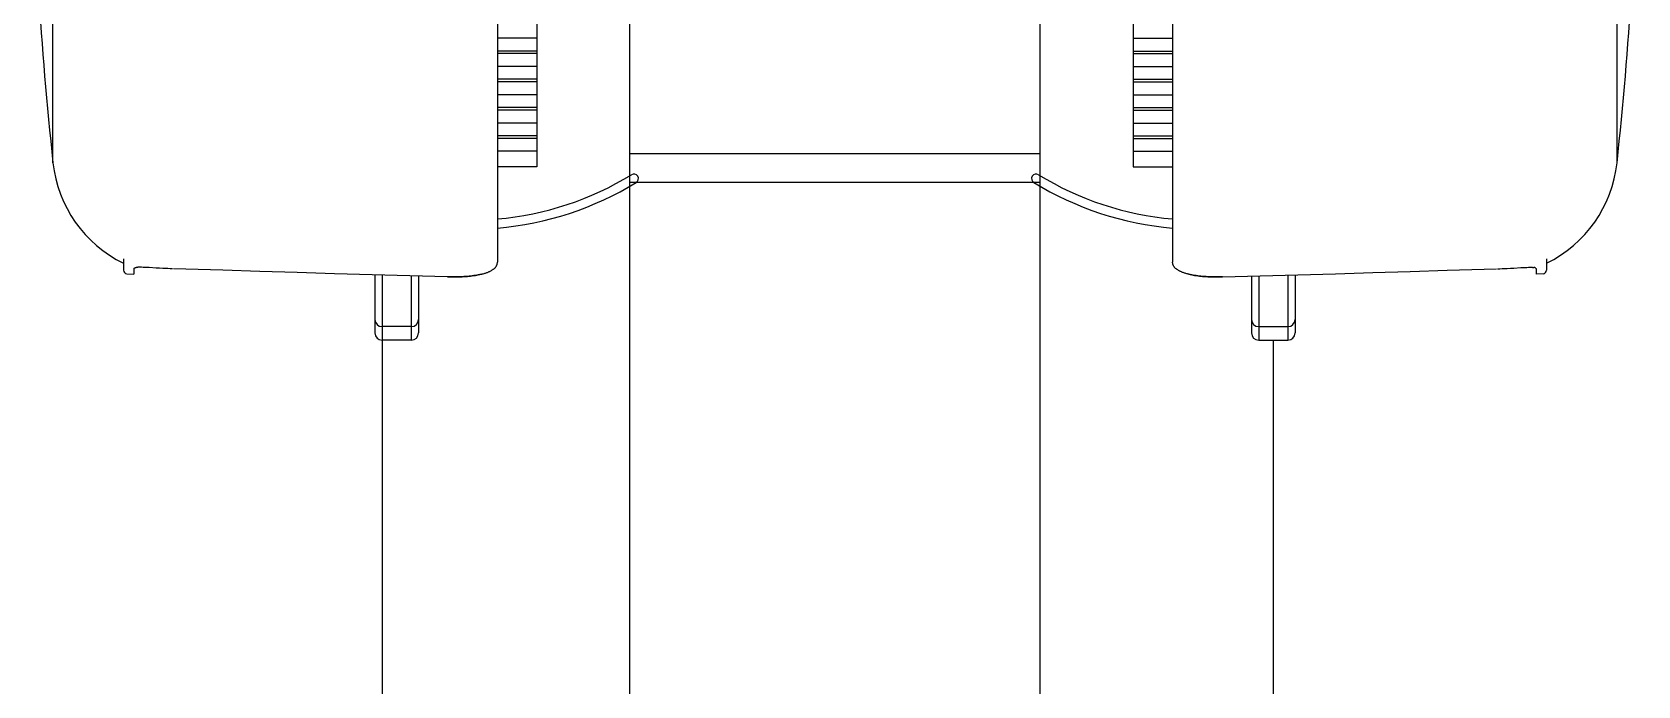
# Model space of a CAD drawing. Header units: millimetres. Extents: x -139278 to 641613, y -260926 to 217780.
# Drawn here: x 234301.8 to 234749.3, y 30269 to 30451.3 of the extents above; entities that cross this region are included whole.
import ezdxf

# ---------------------------------------------------------------- set-up
doc = ezdxf.new("R2010")
doc.units = ezdxf.units.MM

msp = doc.modelspace()

# ---------------------------------------------------------------- linework, layer by layer
for p, q in [((234468.385, 28990.722), (234468.385, 30746.392)), ((234582.685, 28990.722), (234582.685, 30721.392))]:
    msp.add_line(p, q)
at = {"ltscale": 4}
for p, q in [((234307.619, 30414.832), (234307.619, 30523.914)), ((234743.451, 30414.832), (234743.451, 30523.914)), ((234442.42, 30460.06), (234442.42, 30413.731)), ((234608.65, 30460.06), (234608.65, 30413.731)), ((234431.466, 30458.12), (234431.466, 30387.105)), ((234619.605, 30458.12), (234619.605, 30387.105)), ((234442.42, 30449.565), (234431.466, 30449.565)), ((234442.42, 30445.981), (234431.466, 30445.981)), ((234442.42, 30445.265), (234431.466, 30445.265)), ((234608.65, 30449.565), (234619.605, 30449.565)), ((234608.65, 30445.981), (234619.605, 30445.981)), ((234608.65, 30445.265), (234619.605, 30445.265)), ((234442.42, 30441.681), (234431.466, 30441.681)), ((234608.65, 30441.681), (234619.605, 30441.681)), ((234442.42, 30438.098), (234431.466, 30438.098)), ((234442.42, 30437.381), (234431.466, 30437.381)), ((234608.65, 30438.098), (234619.605, 30438.098)), ((234608.65, 30437.381), (234619.605, 30437.381)), ((234442.42, 30433.798), (234431.466, 30433.798)), ((234608.65, 30433.798), (234619.605, 30433.798)), ((234442.42, 30430.214), (234431.466, 30430.214)), ((234442.42, 30429.498), (234431.466, 30429.498)), ((234608.65, 30430.214), (234619.605, 30430.214)), ((234608.65, 30429.498), (234619.605, 30429.498)), ((234442.42, 30425.914), (234431.466, 30425.914)), ((234608.65, 30425.914), (234619.605, 30425.914)), ((234442.42, 30422.331), (234431.466, 30422.331)), ((234442.42, 30421.614), (234431.466, 30421.614)), ((234608.65, 30422.331), (234619.605, 30422.331)), ((234608.65, 30421.614), (234619.605, 30421.614)), ((234442.42, 30418.031), (234431.466, 30418.031)), ((234468.385, 30417.453), (234582.685, 30417.453)), ((234608.65, 30418.031), (234619.605, 30418.031)), ((234442.42, 30413.731), (234431.466, 30413.731)), ((234468.385, 30409.453), (234582.685, 30409.453)), ((234608.65, 30413.731), (234619.605, 30413.731)), ((234327.273, 30388.085), (234327.273, 30384.906)), ((234723.797, 30388.085), (234723.797, 30384.906)), ((234328.234, 30383.894), (234330.111, 30383.796)), ((234330.111, 30385.138), (234330.111, 30383.796)), ((234397.318, 30383.57), (234397.318, 30367.381)), ((234399.345, 30383.512), (234399.345, 30365.354)), ((234407.453, 30383.28), (234407.453, 30365.354)), ((234409.48, 30383.223), (234409.48, 30367.381)), ((234641.59, 30383.223), (234641.59, 30367.381)), ((234643.617, 30383.28), (234643.617, 30365.354)), ((234651.725, 30383.512), (234651.725, 30365.354)), ((234653.752, 30383.57), (234653.752, 30367.381)), ((234720.959, 30385.138), (234720.959, 30383.796)), ((234722.836, 30383.894), (234720.959, 30383.796)), ((234407.453, 30369.128), (234399.345, 30369.128)), ((234643.617, 30369.128), (234651.725, 30369.128)), ((234407.453, 30365.354), (234399.345, 30365.354)), ((234399.345, 30365.354), (234399.345, 30254.315)), ((234643.617, 30365.354), (234651.725, 30365.354)), ((234647.671, 30365.354), (234647.671, 30254.431))]:
    msp.add_line(p, q, dxfattribs=at)
for points in [[(234417.587, 30382.996), (234418.107, 30382.984), (234418.625, 30382.976), (234419.14, 30382.974), (234419.652, 30382.977), (234420.159, 30382.985), (234420.662, 30382.998), (234421.16, 30383.016), (234421.653, 30383.039), (234422.138, 30383.067), (234422.617, 30383.101), (234423.089, 30383.139), (234423.552, 30383.183), (234424.007, 30383.233), (234424.452, 30383.287), (234424.888, 30383.347), (234425.314, 30383.412), (234425.729, 30383.483), (234426.133, 30383.559), (234426.525, 30383.64), (234426.905, 30383.727), (234427.119, 30383.779), (234427.33, 30383.834), (234427.536, 30383.89), (234427.737, 30383.948), (234427.934, 30384.008), (234428.126, 30384.07), (234428.313, 30384.133), (234428.496, 30384.198), (234428.674, 30384.265), (234428.846, 30384.334), (234429.014, 30384.404), (234429.177, 30384.476), (234429.334, 30384.55), (234429.486, 30384.626), (234429.633, 30384.703), (234429.775, 30384.781), (234429.911, 30384.862), (234430.041, 30384.944), (234430.167, 30385.028), (234430.286, 30385.113), (234430.4, 30385.2), (234430.509, 30385.288), (234430.611, 30385.378), (234430.708, 30385.469), (234430.8, 30385.562), (234430.885, 30385.656), (234430.965, 30385.751), (234431.039, 30385.848), (234431.107, 30385.946), (234431.169, 30386.046), (234431.225, 30386.147), (234431.276, 30386.249), (234431.32, 30386.352), (234431.359, 30386.456), (234431.391, 30386.562), (234431.418, 30386.669), (234431.439, 30386.776), (234431.454, 30386.885), (234431.463, 30386.994), (234431.466, 30387.105)], [(234633.483, 30382.996), (234632.963, 30382.984), (234632.445, 30382.976), (234631.93, 30382.974), (234631.418, 30382.977), (234630.911, 30382.985), (234630.408, 30382.998), (234629.91, 30383.016), (234629.418, 30383.039), (234628.932, 30383.067), (234628.453, 30383.101), (234627.981, 30383.139), (234627.518, 30383.183), (234627.063, 30383.233), (234626.618, 30383.287), (234626.182, 30383.347), (234625.756, 30383.412), (234625.341, 30383.483), (234624.937, 30383.559), (234624.545, 30383.64), (234624.165, 30383.727), (234623.951, 30383.779), (234623.74, 30383.834), (234623.534, 30383.89), (234623.333, 30383.948), (234623.136, 30384.008), (234622.944, 30384.07), (234622.757, 30384.133), (234622.574, 30384.198), (234622.396, 30384.265), (234622.224, 30384.334), (234622.056, 30384.404), (234621.894, 30384.476), (234621.736, 30384.55), (234621.584, 30384.626), (234621.437, 30384.703), (234621.296, 30384.781), (234621.159, 30384.862), (234621.029, 30384.944), (234620.904, 30385.028), (234620.784, 30385.113), (234620.67, 30385.2), (234620.562, 30385.288), (234620.459, 30385.378), (234620.362, 30385.469), (234620.27, 30385.562), (234620.185, 30385.656), (234620.105, 30385.751), (234620.031, 30385.848), (234619.963, 30385.946), (234619.901, 30386.046), (234619.845, 30386.147), (234619.794, 30386.249), (234619.75, 30386.352), (234619.711, 30386.456), (234619.679, 30386.562), (234619.652, 30386.669), (234619.631, 30386.776), (234619.616, 30386.885), (234619.607, 30386.994), (234619.605, 30387.105)], [(234330.217, 30385.364), (234330.179, 30385.318), (234330.149, 30385.273), (234330.128, 30385.228), (234330.121, 30385.205), (234330.115, 30385.183), (234330.112, 30385.16), (234330.111, 30385.138)], [(234330.217, 30385.364), (234330.252, 30385.398), (234330.291, 30385.432), (234330.335, 30385.464), (234330.384, 30385.495), (234330.438, 30385.525), (234330.496, 30385.552), (234330.559, 30385.577), (234330.626, 30385.599), (234330.698, 30385.617), (234330.775, 30385.63)], [(234340.95, 30385.272), (234340.262, 30385.293), (234339.582, 30385.316), (234338.911, 30385.343), (234338.252, 30385.372), (234337.29, 30385.42), (234336.367, 30385.47), (234334.397, 30385.585), (234333.645, 30385.626), (234333.177, 30385.649), (234332.738, 30385.667), (234332.329, 30385.68), (234332.043, 30385.685), (234331.775, 30385.686), (234331.525, 30385.683), (234331.294, 30385.675), (234331.151, 30385.668), (234331.017, 30385.658), (234330.891, 30385.645), (234330.775, 30385.63)], [(234417.587, 30382.996), (234407.055, 30383.291), (234396.559, 30383.591), (234386.1, 30383.896), (234375.679, 30384.204), (234365.295, 30384.518), (234354.949, 30384.835), (234344.641, 30385.156), (234341.214, 30385.265)], [(234426.905, 30383.727), (234426.525, 30383.64), (234426.133, 30383.559), (234425.729, 30383.483), (234425.314, 30383.412), (234424.888, 30383.347), (234424.452, 30383.287), (234424.007, 30383.233), (234423.552, 30383.183), (234423.089, 30383.139), (234422.617, 30383.101), (234422.138, 30383.067), (234421.653, 30383.039), (234421.16, 30383.016), (234420.662, 30382.998), (234420.159, 30382.985), (234419.652, 30382.977), (234419.14, 30382.974), (234418.625, 30382.976), (234418.107, 30382.984), (234417.587, 30382.996)], [(234624.165, 30383.727), (234624.545, 30383.64), (234624.937, 30383.559), (234625.341, 30383.483), (234625.756, 30383.412), (234626.182, 30383.347), (234626.618, 30383.287), (234627.063, 30383.233), (234627.518, 30383.183), (234627.981, 30383.139), (234628.453, 30383.101), (234628.932, 30383.067), (234629.418, 30383.039), (234629.91, 30383.016), (234630.408, 30382.998), (234630.911, 30382.985), (234631.418, 30382.977), (234631.93, 30382.974), (234632.445, 30382.976), (234632.963, 30382.984), (234633.483, 30382.996)], [(234633.483, 30382.996), (234644.015, 30383.291), (234654.511, 30383.591), (234664.97, 30383.896), (234675.391, 30384.204), (234685.775, 30384.518), (234696.121, 30384.835), (234706.429, 30385.156), (234709.856, 30385.265)], [(234710.12, 30385.272), (234710.808, 30385.293), (234711.488, 30385.316), (234712.159, 30385.343), (234712.818, 30385.372), (234713.78, 30385.42), (234714.703, 30385.47), (234716.673, 30385.585), (234717.426, 30385.626), (234717.893, 30385.649), (234718.332, 30385.667), (234718.741, 30385.68), (234719.027, 30385.685), (234719.295, 30385.686), (234719.545, 30385.683), (234719.776, 30385.675), (234719.919, 30385.668), (234720.053, 30385.658), (234720.179, 30385.645), (234720.295, 30385.63)], [(234720.853, 30385.364), (234720.818, 30385.398), (234720.779, 30385.432), (234720.735, 30385.464), (234720.686, 30385.495), (234720.632, 30385.525), (234720.574, 30385.552), (234720.511, 30385.577), (234720.444, 30385.599), (234720.372, 30385.617), (234720.295, 30385.63)], [(234720.853, 30385.364), (234720.891, 30385.318), (234720.921, 30385.273), (234720.942, 30385.228), (234720.949, 30385.205), (234720.955, 30385.183), (234720.958, 30385.16), (234720.959, 30385.138)]]:
    msp.add_lwpolyline(points, dxfattribs=at)
for centre, radius, start, end in [((235315.276, 30523.914), 1013.544, 180.688138, 186.178395), ((233735.794, 30523.914), 1013.544, 353.821605, 359.311862), ((234342.887, 30418.649), 35.474, 186.17838, 243.88684), ((234708.183, 30418.649), 35.474, 296.11316, 353.82162), ((234423.881, 30484.976), 86.151, 275.05086, 301.44598), ((234469.486, 30410.397), 1.267, 301.44598, 121.44598), ((234581.584, 30410.397), 1.267, 58.55402, 238.55402), ((234627.189, 30484.976), 86.151, 238.55402, 264.94914), ((234423.881, 30484.976), 88.685, 274.9062, 301.44598), ((234627.189, 30484.976), 88.685, 238.55402, 265.0938), ((234328.287, 30384.906), 1.014, 180, 267), ((234722.783, 30384.906), 1.014, 273, 360), ((234399.345, 30371.155), 2.027, 180, 270), ((234407.453, 30371.155), 2.027, 270, 0), ((234643.617, 30371.155), 2.027, 180, 270), ((234651.725, 30371.155), 2.027, 270, 360), ((234399.345, 30367.381), 2.027, 180, 270), ((234407.453, 30367.381), 2.027, 270, 0), ((234643.617, 30367.381), 2.027, 180, 270), ((234651.725, 30367.381), 2.027, 270, 360)]:
    msp.add_arc(centre, radius, start, end, dxfattribs=at)

doc.saveas('drawing.dxf')
